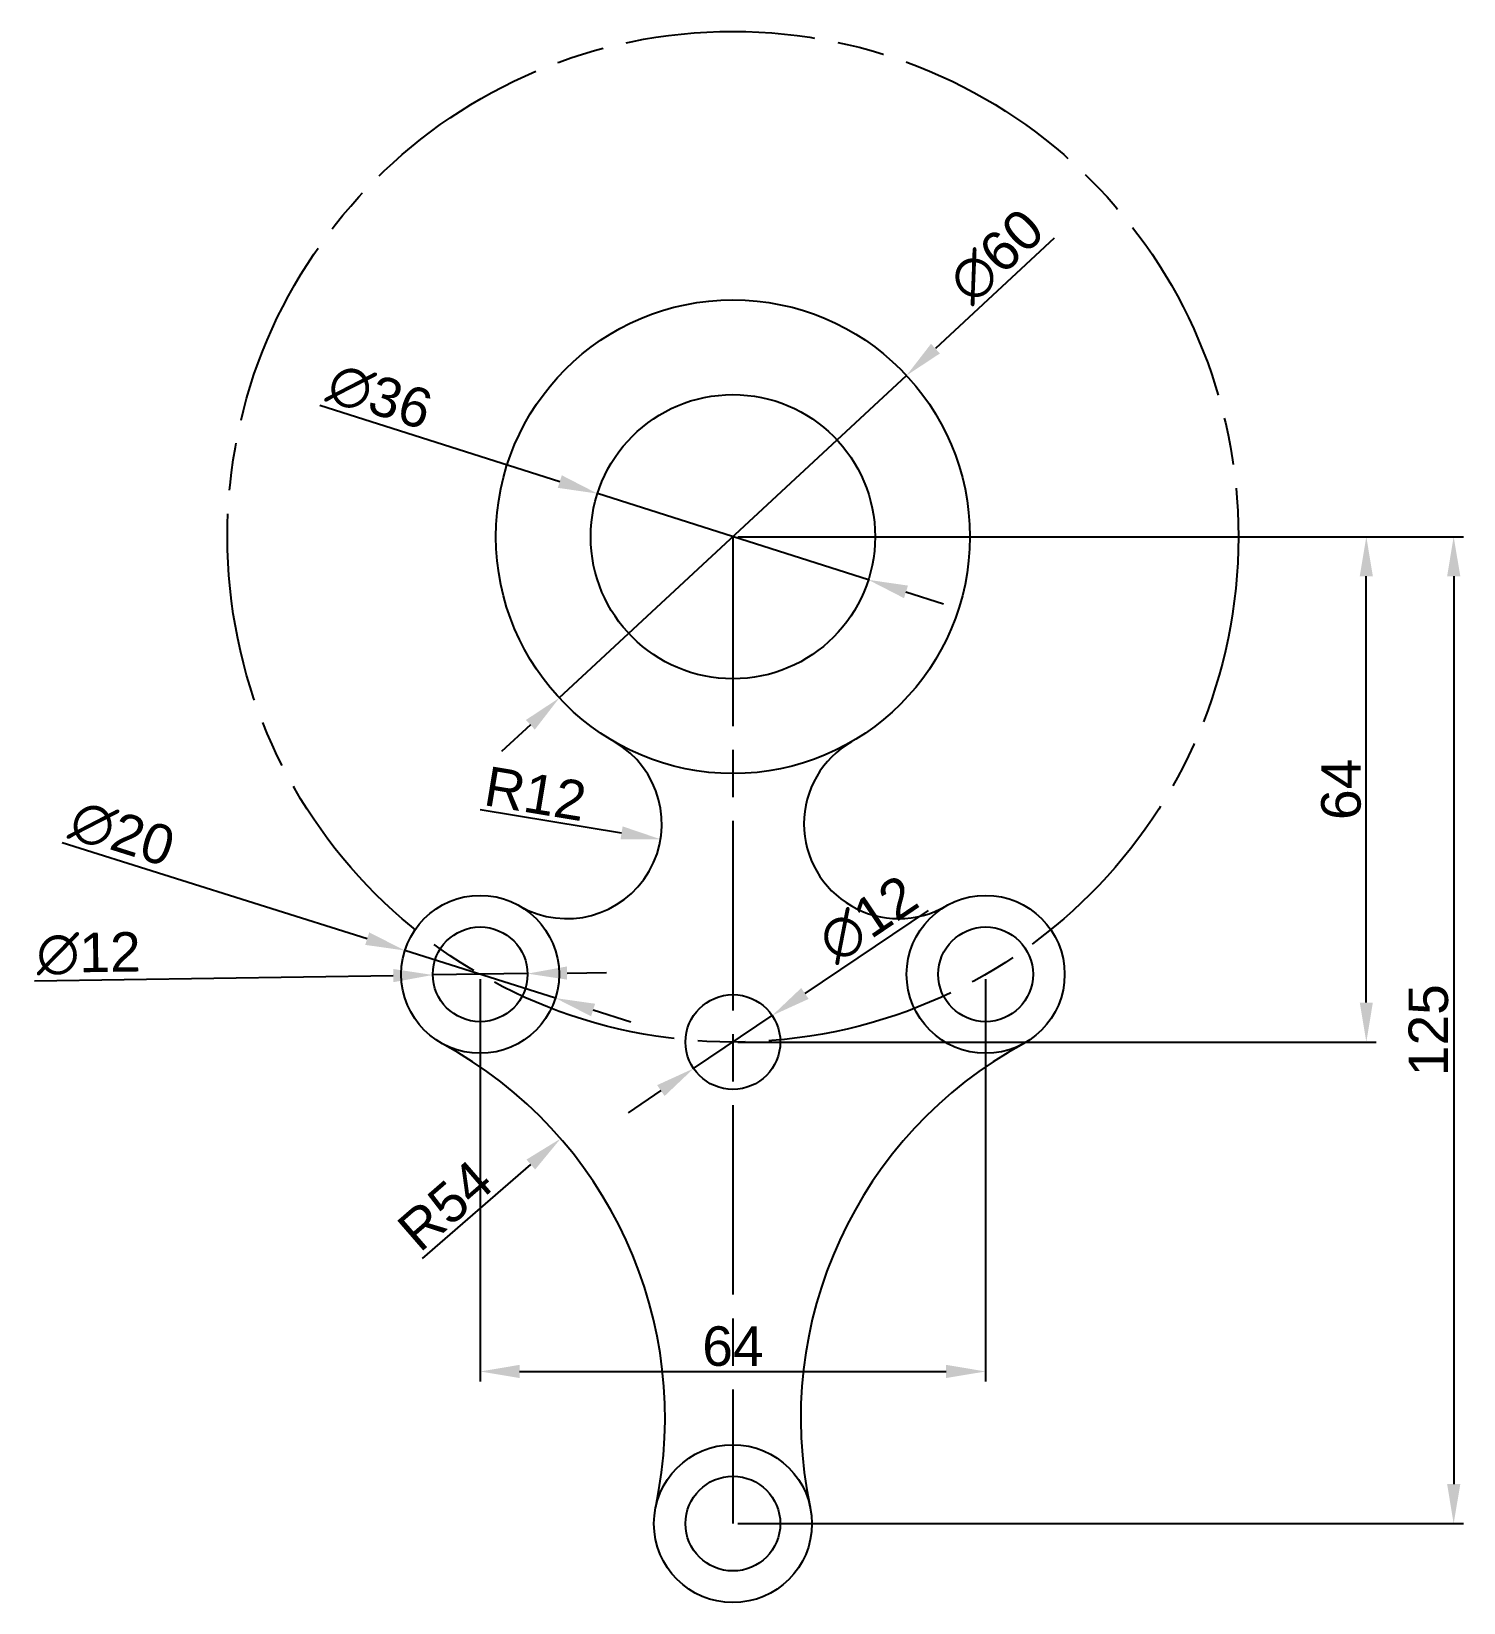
# Model space of a CAD drawing. Header units: millimetres. Extents: x -89 to 93, y -135 to 64.
import ezdxf

# ---------------------------------------------------------------- set-up
doc = ezdxf.new("R2010")
doc.units = ezdxf.units.MM
doc.linetypes.add('ACAD_ISO08W100', pattern=[36, 24, -3, 6, -3])
doc.layers.add('Layer1', color=7, linetype='ACAD_ISO08W100')
doc.styles.get("Standard").update_dxf_attribs({"font": 'arial.ttf'})
doc.dimstyles.new('ISO-25', dxfattribs={"dimtxt": 5, "dimasz": 5, "dimexe": 1.25, "dimexo": 0.625, "dimtad": 1, "dimtxsty": 'Standard', "dimcen": 2.5, "dimadec": 0, "dimazin": 0, "dimtfac": 1, "dimtmove": 0, "dimatfit": 3, "dimfxl": 1, "dimarcsym": 0})

# ---------------------------------------------------------------- blocks, each defined once
blk = doc.blocks.new('*D8')
at = {"color": 0, "lineweight": -2, "transparency": 16777216}
for p, q in [((0.62, 0), (81.45, 0)), ((80.2, -59), (80.2, -5)), ((0.62, -64), (81.45, -64))]:
    blk.add_line(p, q, dxfattribs=at)
at = {"color": 0, "transparency": 16777216}
for points in [[(79.37, -5), (81.03, -5), (80.2, 0)], [(79.37, -59), (81.03, -59), (80.2, -64)]]:
    blk.add_solid(points, dxfattribs=at)
at = {"layer": 'Defpoints', "color": 0, "transparency": 16777216}
for p in [(0, 0), (80.2, 0), (0, -64)]:
    blk.add_point(p, dxfattribs=at)
at = {"color": 0, "transparency": 16777216, "insert": (77.02, -32), "char_height": 5, "attachment_point": 5, "rotation": 90}
blk.add_mtext('64', dxfattribs=at)
blk = doc.blocks.new('*D9')
at = {"color": 0, "lineweight": -2, "transparency": 16777216}
for p, q in [((0.63, 0), (92.51, 0)), ((91.26, -5), (91.26, -120)), ((0.63, -125), (92.51, -125))]:
    blk.add_line(p, q, dxfattribs=at)
at = {"color": 0, "transparency": 16777216}
for points in [[(90.43, -5), (92.1, -5), (91.26, 0)], [(90.43, -120), (92.1, -120), (91.26, -125)]]:
    blk.add_solid(points, dxfattribs=at)
at = {"layer": 'Defpoints', "color": 0, "transparency": 16777216}
for p in [(0, 0), (0, -125), (91.26, -125)]:
    blk.add_point(p, dxfattribs=at)
at = {"color": 0, "transparency": 16777216, "insert": (88.08, -62.5), "char_height": 5, "attachment_point": 5, "rotation": 90}
blk.add_mtext('125', dxfattribs=at)
blk = doc.blocks.new('*D10')
at = {"color": 0, "lineweight": -2, "transparency": 16777216}
for p, q in [((-32, -56.05), (-32, -106.98)), ((32, -56.05), (32, -106.98)), ((-27, -105.73), (27, -105.73))]:
    blk.add_line(p, q, dxfattribs=at)
at = {"color": 0, "transparency": 16777216}
for points in [[(-27, -104.89), (-27, -106.56), (-32, -105.73)], [(27, -104.89), (27, -106.56), (32, -105.73)]]:
    blk.add_solid(points, dxfattribs=at)
at = {"layer": 'Defpoints', "color": 0, "transparency": 16777216}
for p in [(-32, -55.43), (32, -55.43), (32, -105.73)]:
    blk.add_point(p, dxfattribs=at)
at = {"color": 0, "transparency": 16777216, "insert": (0, -102.55), "char_height": 5, "attachment_point": 5}
blk.add_mtext('64', dxfattribs=at)
blk = doc.blocks.new('*D11')
at = {"color": 0, "lineweight": -2, "transparency": 16777216}
for p, q in [((40.69, 37.8), (25.64, 23.82)), ((-21.98, -20.42), (21.98, 20.42)), ((-25.64, -23.82), (-29.31, -27.22))]:
    blk.add_line(p, q, dxfattribs=at)
at = {"color": 0, "transparency": 16777216}
for points in [[(25.08, 24.43), (26.21, 23.21), (21.98, 20.42)], [(-26.21, -23.21), (-25.08, -24.43), (-21.98, -20.42)]]:
    blk.add_solid(points, dxfattribs=at)
at = {"layer": 'Defpoints', "color": 0, "transparency": 16777216}
for p in [(21.98, 20.42), (-21.98, -20.42)]:
    blk.add_point(p, dxfattribs=at)
at = {"color": 0, "transparency": 16777216, "insert": (33.37, 35.53), "char_height": 5, "attachment_point": 5, "rotation": 42.8914}
blk.add_mtext('∅60', dxfattribs=at)
blk = doc.blocks.new('*D12')
at = {"color": 0, "lineweight": -2, "transparency": 16777216}
for p, q in [((-52.32, 16.67), (-21.91, 6.98)), ((17.15, -5.46), (-17.15, 5.46)), ((21.91, -6.98), (26.68, -8.5))]:
    blk.add_line(p, q, dxfattribs=at)
at = {"color": 0, "transparency": 16777216}
for points in [[(-21.66, 7.78), (-22.17, 6.19), (-17.15, 5.46)], [(22.17, -6.19), (21.66, -7.78), (17.15, -5.46)]]:
    blk.add_solid(points, dxfattribs=at)
at = {"layer": 'Defpoints', "color": 0, "transparency": 16777216}
for p in [(-17.15, 5.46), (17.15, -5.46)]:
    blk.add_point(p, dxfattribs=at)
at = {"color": 0, "transparency": 16777216, "insert": (-44.71, 17.72), "char_height": 5, "attachment_point": 5, "rotation": 342.3305}
blk.add_mtext('∅36', dxfattribs=at)
blk = doc.blocks.new('*D13')
at = {"color": 0, "lineweight": -2, "transparency": 16777216}
for p, q in [((-84.92, -38.71), (-46.3, -50.91)), ((-22.46, -58.44), (-41.54, -52.41)), ((-17.7, -59.94), (-12.93, -61.45))]:
    blk.add_line(p, q, dxfattribs=at)
at = {"color": 0, "transparency": 16777216}
for points in [[(-46.05, -50.11), (-46.55, -51.7), (-41.54, -52.41)], [(-17.45, -59.15), (-17.95, -60.74), (-22.46, -58.44)]]:
    blk.add_solid(points, dxfattribs=at)
at = {"layer": 'Defpoints', "color": 0, "transparency": 16777216}
for p in [(-41.54, -52.41), (-22.46, -58.44)]:
    blk.add_point(p, dxfattribs=at)
at = {"color": 0, "transparency": 16777216, "insert": (-77.33, -37.63), "char_height": 5, "attachment_point": 5, "rotation": 342.4753}
blk.add_mtext('∅20', dxfattribs=at)
blk = doc.blocks.new('*D14')
at = {"color": 0, "lineweight": -2, "transparency": 16777216}
for p, q in [((-88.43, -56.24), (-43, -55.58)), ((-26, -55.34), (-38, -55.51)), ((-21, -55.27), (-16, -55.19))]:
    blk.add_line(p, q, dxfattribs=at)
at = {"color": 0, "transparency": 16777216}
for points in [[(-43.01, -54.75), (-42.99, -56.42), (-38, -55.51)], [(-21.01, -54.43), (-20.99, -56.1), (-26, -55.34)]]:
    blk.add_solid(points, dxfattribs=at)
at = {"layer": 'Defpoints', "color": 0, "transparency": 16777216}
for p in [(-38, -55.51), (-26, -55.34)]:
    blk.add_point(p, dxfattribs=at)
at = {"color": 0, "transparency": 16777216, "insert": (-81.57, -52.82), "char_height": 5, "attachment_point": 5, "rotation": 0.8286}
blk.add_mtext('∅12', dxfattribs=at)
blk = doc.blocks.new('*D15')
at = {"color": 0, "lineweight": -2, "transparency": 16777216}
blk.add_line((-39.32, -91.43), (-25.59, -79.52), dxfattribs=at)
at = {"color": 0, "transparency": 16777216}
blk.add_solid([(-26.14, -78.89), (-25.04, -80.15), (-21.82, -76.24)], dxfattribs=at)
at = {"layer": 'Defpoints', "color": 0, "transparency": 16777216}
for p in [(-21.82, -76.24), (-62.59, -111.64)]:
    blk.add_point(p, dxfattribs=at)
at = {"color": 0, "transparency": 16777216, "insert": (-36.42, -84.72), "char_height": 5, "attachment_point": 5, "rotation": 40.9667}
blk.add_mtext('R54', dxfattribs=at)
blk = doc.blocks.new('*D16')
at = {"color": 0, "lineweight": -2, "transparency": 16777216}
blk.add_line((-32, -34.56), (-14.09, -37.51), dxfattribs=at)
at = {"color": 0, "transparency": 16777216}
blk.add_solid([(-13.96, -36.69), (-14.23, -38.33), (-9.16, -38.32)], dxfattribs=at)
at = {"layer": 'Defpoints', "color": 0, "transparency": 16777216}
for p in [(-21, -36.37), (-9.16, -38.32)]:
    blk.add_point(p, dxfattribs=at)
at = {"color": 0, "transparency": 16777216, "insert": (-25, -32.54), "char_height": 5, "attachment_point": 5, "rotation": 350.6442}
blk.add_mtext('R12', dxfattribs=at)
blk = doc.blocks.new('*D17')
at = {"color": 0, "lineweight": -2, "transparency": 16777216}
for p, q in [((24.71, -47.34), (9.12, -57.85)), ((-4.97, -67.35), (4.97, -60.65)), ((-9.12, -70.15), (-13.27, -72.95))]:
    blk.add_line(p, q, dxfattribs=at)
at = {"color": 0, "transparency": 16777216}
for points in [[(8.65, -57.16), (9.59, -58.54), (4.97, -60.65)], [(-9.59, -69.46), (-8.65, -70.84), (-4.97, -67.35)]]:
    blk.add_solid(points, dxfattribs=at)
at = {"layer": 'Defpoints', "color": 0, "transparency": 16777216}
for p in [(4.97, -60.65), (-4.97, -67.35)]:
    blk.add_point(p, dxfattribs=at)
at = {"color": 0, "transparency": 16777216, "insert": (17.13, -48.45), "char_height": 5, "attachment_point": 5, "rotation": 33.9953}
blk.add_mtext('∅12', dxfattribs=at)

msp = doc.modelspace()

# ---------------------------------------------------------------- linework, layer by layer
for centre, radius in [((0, 0), 30), ((0, 0), 18), ((-32, -55.426), 10), ((32, -55.426), 10), ((-32, -55.426), 6), ((32, -55.426), 6), ((0, -64), 6), ((0, -125), 10), ((0, -125), 6)]:
    msp.add_circle(centre, radius)
for centre, radius, start, end in [((-21, -36.373), 12, 240, 60), ((21, -36.373), 12, 120, 300), ((-62.59, -111.642), 54, 347.95231, 61.44682), ((62.59, -111.642), 54, 118.55318, 192.04769)]:
    msp.add_arc(centre, radius, start, end)
at = {"layer": 'Layer1'}
msp.add_line((0, 0), (0, -125), dxfattribs=at)
msp.add_circle((0, 0), 64, dxfattribs=at)

# ---------------------------------------------------------------- dimensions: what is measured, and where the dimension line sits
for p1, p2, picture, middle in [((-21.979, -20.418), (21.979, 20.418), '*D11', (35.625, 33.094)), ((17.151, -5.463), (-17.151, 5.463), '*D12', (-45.717, 14.563)), ((-22.464, -58.437), (-41.536, -52.414), '*D13', (-78.327, -40.797)), ((-4.975, -67.355), (4.975, -60.645), '*D17', (18.986, -51.196)), ((-26.001, -55.339), (-37.999, -55.512), '*D14', (-81.526, -56.142))]:
    dim = msp.add_diameter_dim_2p(p1=p1, p2=p2, dimstyle='ISO-25')
    dim.commit()
    dim.dimension.update_dxf_attribs({"geometry": picture, "text_midpoint": middle, "dimtype": 163})
for base, p1, p2, picture, middle in [((80.2, 0), (0, -64), (0, 0), '*D8', (77.022, -32)), ((91.263, -125), (0, 0), (0, -125), '*D9', (88.085, -62.5))]:
    dim = msp.add_linear_dim(base=base, p1=p1, p2=p2, angle=90, dimstyle='ISO-25')
    dim.commit()
    dim.dimension.update_dxf_attribs({"geometry": picture, "text_midpoint": middle})
for center, mpoint, picture, middle in [((-21, -36.373), (-9.16, -38.324), '*D16', (-25.512, -35.63)), ((-62.59, -111.642), (-21.815, -76.238), '*D15', (-34.341, -87.114))]:
    dim = msp.add_radius_dim(center=center, mpoint=mpoint, dimstyle='ISO-25')
    dim.commit()
    dim.dimension.update_dxf_attribs({"geometry": picture, "text_midpoint": middle, "dimtype": 164})
dim = msp.add_linear_dim(base=(32, -105.725), p1=(-32, -55.426), p2=(32, -55.426), dimstyle='ISO-25')
dim.commit()
dim.dimension.update_dxf_attribs({"geometry": '*D10', "text_midpoint": (0, -102.548)})

doc.saveas('drawing.dxf')
